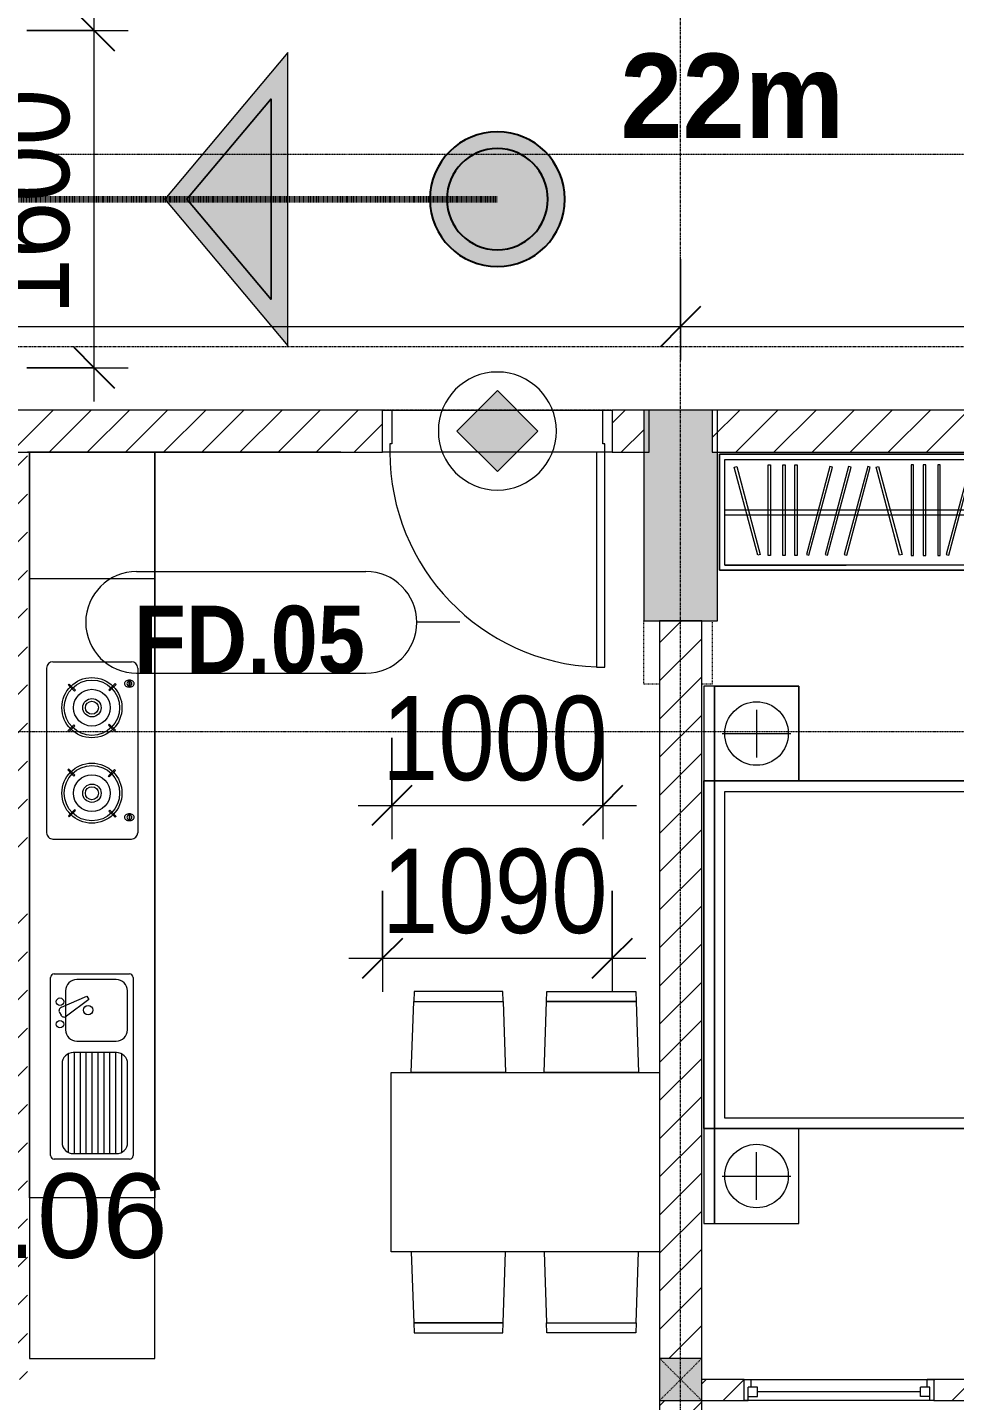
# Model space of a CAD drawing. Header units: millimetres. Extents: x 1591 to 239243, y -15958 to 82755.
# Drawn here: x 159851 to 164251, y 28837 to 35352 of the extents above; entities that cross this region are included whole.
import ezdxf

# ---------------------------------------------------------------- set-up
doc = ezdxf.new("R2010")
doc.units = ezdxf.units.MM
for name, pattern in [('1 NÉT CALL OUT', [6, 3, -3]), ('Dash 1_8_', [6.35, 3.175, -3.175]), ('Dash Dot 3_16_', [7.9375, 4.7625, -1.5875, 0, -1.5875]), ('Dash_2_', [6, 3, -3]), ('Grid Line', [22.225, 12.7, -3.175, 3.175, -3.175])]:
    doc.linetypes.add(name, pattern=pattern)
for name, color, linetype, lineweight in [('0-1', 250, 'Continuous', 5), ('A-ANNO-DIMS', 211, 'Continuous', 9), ('A-ANNO-DIMS-160', 211, 'Continuous', 9), ('A-ANNO-NOTE', 131, 'Continuous', 9), ('A-ANNO-NOTE-1', 131, 'Continuous', 25), ('A-AREA', 32, 'Dash 1_8_', 9), ('A-AREA-IDEN', 2, 'Continuous', 9), ('A-DETL-3', 90, '1 NÉT CALL OUT', 100), ('A-DETL-GENF-2', 10, 'Continuous', 9), ('A-DOOR-3', 10, 'Continuous', 9), ('A-DOOR-FRAM-1', 10, 'Continuous', 9), ('A-DOOR-IDEN', 31, 'Continuous', 9), ('A-FLOR-2', 9, 'Continuous', 9), ('A-GLAZ-1', 254, 'Continuous', 9), ('A-GLAZ-2', 9, 'Continuous', 9), ('A-WALL', 113, 'Continuous', 9), ('A-WALL-1', 253, 'Continuous', 18), ('A-WALL-2', 9, 'Continuous', 9), ('A-WALL-3', 113, 'Continuous', 18), ('A-WALL-PATT-1', 10, 'Continuous', 9), ('A-WALL-PATT-2', 111, 'Continuous', 9), ('G-ANNO-SYMB-1', 111, 'Dash Dot 3_16_', 18), ('G-ANNO-TEXT-2', 142, 'Continuous', 9), ('I-FURN', 30, 'Continuous', 9), ('I-FURN-1', 254, 'Continuous', 9), ('S-COLS', 52, 'Continuous', 9), ('S-COLS-1', 52, 'Continuous', 5), ('S-COLS-2', 250, 'Continuous', 18), ('S-COLS-6', 52, 'Continuous', 18), ('S-COLS-HDLN', 52, 'Dash_2_', 9), ('S-GRID-1', 1, 'Grid Line', 9)]:
    doc.layers.add(name, color=color, linetype=linetype, lineweight=lineweight)
doc.styles.add('Arial_10', font='arial_0.ttf', dxfattribs={"width": 0.95, "height": 400})
doc.styles.add('Arial_9', font='arial_0.ttf', dxfattribs={"height": 400})
doc.styles.add('Arial_B_4', font='arialbd_0.ttf', dxfattribs={"width": 0.9, "height": 320})
doc.styles.add('UTM Avo', font='UTM Avo.ttf', dxfattribs={"width": 0.9, "height": 400})
doc.dimstyles.new('1_Dim_chi_tiet_2_5', dxfattribs={"dimscale": 304.8, "dimtxt": 399.720379, "dimasz": 0.629921, "dimexe": 0.524934, "dimexo": 0.0625, "dimgap": 0.052493, "dimtad": 1, "dimdec": 0, "dimrnd": 5, "dimzin": 0, "dimdsep": 46, "dimtxsty": 'UTM Avo', "dimblk1": 'OBLIQUE', "dimblk2": 'OBLIQUE', "dimsah": 1, "dimcen": 0.09, "dimdle": 0.524934, "dimazin": 0, "dimtfac": 1, "dimtdec": 4, "dimtix": 1, "dimtmove": 0, "dimatfit": 3, "dimfxl": 1.049869, "dimfxlon": 1, "dimtvp": 1, "dimtolj": 1, "dimtzin": 0, "dimarcsym": 2})
doc.dimstyles.new('1_Dim_chi_tiet_2_5_1', dxfattribs={"dimscale": 304.8, "dimtxt": 399.720379, "dimasz": 0.629921, "dimexe": 0.524934, "dimexo": 0.0625, "dimgap": 0.052493, "dimtad": 1, "dimdec": 0, "dimrnd": 5, "dimzin": 0, "dimdsep": 46, "dimtxsty": 'UTM Avo', "dimblk1": 'OBLIQUE', "dimblk2": 'OBLIQUE', "dimsah": 1, "dimcen": 0.09, "dimdle": 0.524934, "dimazin": 0, "dimtfac": 1, "dimtdec": 4, "dimtix": 1, "dimtmove": 0, "dimatfit": 3, "dimfxl": 1.049869, "dimfxlon": 1, "dimtvp": 1, "dimtolj": 1, "dimtzin": 0, "dimarcsym": 2})
pattern_1 = [(45, (0, 0), (-90.50967, 90.50967), [])]
pattern_2 = [(45, (101998.83, 0), (-90.50967, 90.50967), [])]

# ---------------------------------------------------------------- blocks, each defined once
blk = doc.blocks.new('NCV_TKTC_KET CAU_rvt-1-TKCS_MB TẦNG 5')
at = {"layer": 'S-COLS-1'}
blk.add_hatch(color=256, dxfattribs=at).paths.add_polyline_path([(60852.6, 32536.9), (61127.6, 32536.9), (61127.6, 33336.9), (61102.6, 33336.9), (61102.6, 33536.9), (60777.6, 33536.9), (60777.6, 32536.9)])
at = {"layer": 'S-COLS-2'}
for p, q in [((61127.6, 33536.9), (60777.6, 33536.9)), ((60777.6, 33536.9), (60777.6, 32536.9)), ((61127.6, 32536.9), (61127.6, 33536.9)), ((60777.6, 32536.9), (61127.6, 32536.9))]:
    blk.add_line(p, q, dxfattribs=at)
blk = doc.blocks.new('M_Fixed - 900 x 1400-901190-TKCS_MB TẦNG 5')
at = {"layer": 'A-GLAZ-2'}
for p, q in [((-450, 63), (-431, 63)), ((-431, 63), (-431, 0)), ((-431, 44), (-387, 44)), ((-387, 44), (-387, 0)), ((-387, 22), (387, 22)), ((387, 44), (387, 0)), ((431, 44), (387, 44)), ((431, 63), (431, 0)), ((448.9, 63), (431, 63)), ((-450, -37), (-418, -37)), ((-431, 0), (-387, 0)), ((-418, 0), (-418, -37)), ((387, 0), (431, 0)), ((418, 0), (418, -37)), ((450, -37), (418, -37))]:
    blk.add_line(p, q, dxfattribs=at)
blk = doc.blocks.new('GIUONG NGU-2TAB-1600x2000 - GIUONG NGU-2TAB-1600x2000-885815-TKCS_MB TẦNG 5')
at = {"layer": 'I-FURN-1'}
for p, q in [((458.5, 0), (8.5, 0)), ((8.5, 0), (8.5, -50)), ((458.5, -50), (458.5, 0)), ((2108.2, 0), (458.5, 0)), ((458.5, 0), (458.5, -50)), ((458.5, 0), (2108.2, 0)), ((2108.2, -50), (2108.2, 0)), ((458.5, -50), (8.5, -50)), ((8.5, -50), (8.5, -450.3)), ((8.5, -50), (458.5, -50)), ((458.5, -50), (8.5, -50)), ((8.5, -50), (8.5, -450.3)), ((458.5, -450.3), (458.5, -50)), ((2108.2, -50), (458.5, -50)), ((458.5, -50), (458.5, -1938.9)), ((458.5, -50), (2108.2, -50)), ((458.5, -1938.9), (458.5, -50)), ((458.5, -450.3), (458.5, -50)), ((458.5, -50), (2108.2, -50)), ((2558.2, 0), (2108.2, 0)), ((2108.2, 0), (2108.2, -50)), ((2558.2, -50), (2108.2, -50)), ((2108.2, -50), (2108.2, -450.3)), ((2108.2, -1938.9), (2108.2, -50)), ((2108.2, -50), (2558.2, -50)), ((2108.2, -50), (2558.2, -50)), ((2108.2, -450.3), (2108.2, -50)), ((2108.2, -50), (2108.2, -1938.9)), ((2558.2, -50), (2558.2, 0)), ((2558.2, -450.3), (2558.2, -50)), ((2558.2, -50), (2558.2, -450.3)), ((233.5, -86.8), (233.5, -413.5)), ((508.5, -100), (2058.2, -100)), ((508.5, -1938.9), (508.5, -100)), ((2058.2, -100), (2058.2, -1938.9)), ((2333.2, -86.8), (2333.2, -413.5)), ((120.2, -250.2), (346.8, -250.2)), ((2446.5, -250.2), (2219.8, -250.2)), ((8.5, -450.3), (458.5, -450.3)), ((8.5, -450.3), (458.5, -450.3)), ((2108.2, -450.3), (2558.2, -450.3)), ((2558.2, -450.3), (2108.2, -450.3)), ((1997.1, -2000), (569.6, -2000)), ((569.6, -2050), (1997.1, -2050)), ((1997.1, -2050), (569.6, -2050))]:
    blk.add_line(p, q, dxfattribs=at)
for centre in [(233.5, -250.2), (2333.2, -250.2)]:
    blk.add_circle(centre, 150.7, dxfattribs=at)
for centre, radius, start, end in [((569.6, -1938.9), 111.1, 180, 270), ((569.6, -1938.9), 111.1, 180, 270), ((569.6, -1938.9), 61.1, 180, 270), ((1997.1, -1938.9), 111.1, 270, 360), ((1997.1, -1938.9), 61.1, 270, 0), ((1997.1, -1938.9), 111.1, 270, 0)]:
    blk.add_arc(centre, radius, start, end, dxfattribs=at)
blk = doc.blocks.new('TU QUAN AO-SUITE ROOM_3 - TU QUAN AO-SUITE ROOM_3-885817-TKCS_MB TẦNG 5')
at = {"layer": 'I-FURN-1'}
for p, q in [((0, 0), (-550, 0)), ((-550, 0), (-550, -1500)), ((-550, -1500), (-550, 0)), ((-550, 0), (0, 0)), ((0, -1500), (0, 0)), ((0, 0), (0, -1500)), ((-550, -24), (-550, -576)), ((-526, -24), (-24, -24)), ((-526, -1476), (-526, -24)), ((-526, -24), (-526, -600)), ((-287, -24), (-287, -576)), ((-263, -24), (-263, -576)), ((-24, -24), (-24, -1476)), ((-478.3, -181.1), (-61.3, -69.4)), ((-58.2, -80.9), (-475.2, -192.7)), ((-61.3, -69.4), (-58.2, -80.9)), ((-475.2, -192.7), (-478.3, -181.1)), ((-480.1, -229.7), (-50.1, -229.7)), ((-480.1, -241.7), (-480.1, -229.7)), ((-50.1, -241.7), (-480.1, -241.7)), ((-50.1, -229.7), (-50.1, -241.7)), ((-480.1, -299.2), (-50.1, -299.2)), ((-480.1, -311.2), (-480.1, -299.2)), ((-50.1, -311.2), (-480.1, -311.2)), ((-50.1, -299.2), (-50.1, -311.2)), ((-480.1, -356.4), (-50.1, -356.4)), ((-480.1, -368.4), (-480.1, -356.4)), ((-50.1, -368.4), (-480.1, -368.4)), ((-50.1, -356.4), (-50.1, -368.4)), ((-475.2, -411.5), (-478.3, -423.1)), ((-478.3, -423.1), (-61.3, -534.9)), ((-58.2, -523.3), (-475.2, -411.5)), ((-475.2, -500.3), (-478.3, -511.9)), ((-478.3, -511.9), (-61.3, -623.6)), ((-58.2, -612.1), (-475.2, -500.3)), ((-287, -576), (-287, -1476)), ((-263, -576), (-263, -1476)), ((-61.3, -534.9), (-58.2, -523.3)), ((-526, -1476), (-526, -600)), ((-475.2, -591.5), (-478.3, -603.1)), ((-478.3, -603.1), (-61.3, -714.9)), ((-58.2, -703.3), (-475.2, -591.5)), ((-61.3, -623.6), (-58.2, -612.1)), ((-61.3, -714.9), (-58.2, -703.3)), ((-478.3, -853.9), (-61.3, -742.1)), ((-58.2, -753.7), (-475.2, -865.5)), ((-61.3, -742.1), (-58.2, -753.7)), ((-480.1, -908.6), (-480.1, -920.6)), ((-480.1, -908.6), (-480.1, -920.6)), ((-50.1, -908.6), (-480.1, -908.6)), ((-475.2, -865.5), (-478.3, -853.9)), ((-50.1, -920.6), (-50.1, -908.6)), ((-480.1, -920.6), (-50.1, -920.6)), ((-480.1, -965.8), (-480.1, -977.8)), ((-480.1, -965.8), (-480.1, -977.8)), ((-50.1, -965.8), (-480.1, -965.8)), ((-50.1, -977.8), (-50.1, -965.8)), ((-480.1, -977.8), (-50.1, -977.8)), ((-480.1, -1035.3), (-480.1, -1047.3)), ((-480.1, -1035.3), (-480.1, -1047.3)), ((-50.1, -1035.3), (-480.1, -1035.3)), ((-50.1, -1047.3), (-50.1, -1035.3)), ((-480.1, -1047.3), (-50.1, -1047.3)), ((-475.2, -1075.3), (-478.3, -1086.9)), ((-478.3, -1086.9), (-61.3, -1198.6)), ((-58.2, -1187.1), (-475.2, -1075.3)), ((-475.2, -1166.5), (-478.3, -1178.1)), ((-58.2, -1278.3), (-475.2, -1166.5)), ((-478.3, -1178.1), (-61.3, -1289.9)), ((-61.3, -1198.6), (-58.2, -1187.1)), ((-61.3, -1289.9), (-58.2, -1278.3)), ((-480.1, -1320.5), (-480.1, -1332.5)), ((-480.1, -1320.5), (-480.1, -1332.5)), ((-50.1, -1320.5), (-480.1, -1320.5)), ((-480.1, -1332.5), (-50.1, -1332.5)), ((-50.1, -1332.5), (-50.1, -1320.5)), ((-480.1, -1386.9), (-480.1, -1398.9)), ((-480.1, -1386.9), (-480.1, -1398.9)), ((-50.1, -1386.9), (-480.1, -1386.9)), ((-480.1, -1398.9), (-50.1, -1398.9)), ((-50.1, -1398.9), (-50.1, -1386.9)), ((-24, -1476), (-526, -1476)), ((-550, -1500), (0, -1500)), ((0, -1500), (-550, -1500))]:
    blk.add_line(p, q, dxfattribs=at)
blk = doc.blocks.new('HE BEP A - HE BEP A-885794-TKCS_MB TẦNG 5')
at = {"layer": 'I-FURN'}
for p, q in [((765.9, 605.3), (3.5, 605.3)), ((3.5, 605.3), (3.5, 11)), ((765.9, 11), (765.9, 605.3)), ((765.9, 605.3), (4303.5, 605.3)), ((765.9, 11), (765.9, 605.3)), ((3703.5, 605.3), (3703.5, 11)), ((3279.1, 524.2), (2497.5, 524.2)), ((948.4, 131.7), (948.4, 487.8)), ((965.9, 505.3), (1810.5, 505.3)), ((1644.6, 463.3), (1632.2, 456.1)), ((1828, 487.8), (1828, 131.7)), ((2467.5, 494.2), (2467.5, 122.2)), ((3309.1, 494.2), (3309.1, 122.2)), ((975, 397.7), (975, 193.3)), ((975, 391.9), (1455.1, 391.9)), ((979.9, 419.9), (1450.3, 419.9)), ((1401.8, 451.1), (1028.4, 451.1)), ((1455.1, 193.3), (1455.1, 397.7)), ((1747.9, 434.2), (1562.5, 434.2)), ((1706.2, 324.4), (1627.3, 429.4)), ((1670.1, 454.1), (1721.6, 333.3)), ((2578, 421.2), (2573.6, 416.8)), ((2573.6, 416.8), (2602.8, 387.7)), ((2607.1, 392.1), (2578, 421.2)), ((2602.8, 387.7), (2607.1, 392.1)), ((2795.6, 424), (2766.5, 394.9)), ((2766.5, 394.9), (2770.8, 390.5)), ((2770.8, 390.5), (2800, 419.6)), ((2800, 419.6), (2795.6, 424)), ((2976.7, 419.6), (2981.1, 424)), ((3005.8, 390.5), (2976.7, 419.6)), ((2981.1, 424), (3010.2, 394.9)), ((3010.2, 394.9), (3005.8, 390.5)), ((3169.5, 392.1), (3198.6, 421.2)), ((3173.9, 387.7), (3169.5, 392.1)), ((3203, 416.8), (3173.9, 387.7)), ((3198.6, 421.2), (3203, 416.8)), ((975, 363.9), (1455.1, 363.9)), ((975, 335.9), (1455.1, 335.9)), ((1509.1, 380.9), (1509.1, 194.2)), ((1721.6, 333.3), (1706.2, 324.4)), ((1801.3, 194.2), (1801.3, 380.9)), ((975, 307.9), (1455.1, 307.9)), ((975, 279.9), (1455.1, 279.9)), ((975, 251.9), (1455.1, 251.9)), ((975, 223.9), (1455.1, 223.9)), ((975, 195.9), (1455.1, 195.9)), ((2570.9, 199.3), (2600, 228.4)), ((2575.3, 194.9), (2570.9, 199.3)), ((2604.4, 224), (2575.3, 194.9)), ((2600, 228.4), (2604.4, 224)), ((2763.7, 226.8), (2768.1, 231.2)), ((2792.8, 197.7), (2763.7, 226.8)), ((2768.1, 231.2), (2797.2, 202)), ((2797.2, 202), (2792.8, 197.7)), ((3008.5, 231.2), (2979.4, 202)), ((2979.4, 202), (2983.8, 197.7)), ((2983.8, 197.7), (3012.9, 226.8)), ((3012.9, 226.8), (3008.5, 231.2)), ((3176.6, 228.4), (3172.2, 224)), ((3172.2, 224), (3201.4, 194.9)), ((3205.8, 199.3), (3176.6, 228.4)), ((3201.4, 194.9), (3205.8, 199.3)), ((981.5, 167.9), (1448.7, 167.9)), ((1028.4, 139.9), (1401.8, 139.9)), ((1562.5, 140.8), (1747.9, 140.8)), ((2555.1, 133.3), (2555.1, 129.3)), ((2587.6, 133.3), (2555.1, 133.3)), ((2587.6, 129.3), (2587.6, 133.3)), ((3189, 129.3), (3189, 133.3)), ((3189, 133.3), (3221.5, 133.3)), ((3221.5, 133.3), (3221.5, 129.3)), ((1810.5, 114.2), (965.9, 114.2)), ((3279.1, 92.2), (2497.5, 92.2)), ((2555.1, 129.3), (2587.6, 129.3)), ((3221.5, 129.3), (3189, 129.3)), ((3.5, 11), (765.9, 11)), ((4303.5, 11), (765.9, 11))]:
    blk.add_line(p, q, dxfattribs=at)
for centre, radius in [((1589.4, 460.9), 17.8), ((1696.1, 460.9), 17.8), ((2685.4, 309.4), 142.6), ((2685.4, 309.4), 131.3), ((2685.4, 309.4), 87.2), ((3091.2, 309.4), 142.6), ((3091.2, 309.4), 131.3), ((3091.2, 309.4), 87.2), ((1656.3, 327.5), 22.2), ((2685.4, 309.4), 43.6), ((2685.4, 309.4), 30.9), ((3091.2, 309.4), 43.6), ((3091.2, 309.4), 30.9)]:
    blk.add_circle(centre, radius, dxfattribs=at)
for centre, radius, start, end in [((2497.5, 494.2), 30, 90, 180), ((3279.1, 494.2), 30, 360, 90), ((965.9, 487.8), 17.5, 90, 180), ((1641, 440.7), 17.8, 119.9521, 219.46175), ((1653.4, 447.9), 17.8, 20.53791, 119.9521), ((1810.5, 487.8), 17.5, 0, 90), ((1028.4, 397.7), 53.3, 90, 180), ((1401.8, 397.7), 53.3, 360, 90), ((1562.5, 380.9), 53.3, 90, 180), ((1747.9, 380.9), 53.3, 360, 90), ((965.9, 131.7), 17.5, 180, 270), ((1028.4, 193.3), 53.3, 180, 270), ((1401.8, 193.3), 53.3, 270, 360), ((1562.5, 194.2), 53.3, 180, 270), ((1747.9, 194.2), 53.3, 270, 360), ((1810.5, 131.7), 17.5, 270, 360), ((2588.6, 131.7), 33.5, 163.94189, 180), ((2588.6, 131.7), 33.5, 180, 196.05811), ((2580.1, 134.1), 24.7, 145.20397, 163.94189), ((2571.3, 131.3), 11.6, 9.9102, 170.0898), ((2574.8, 137.9), 18.1, 120.79762, 145.20397), ((2571.4, 143.6), 11.5, 90, 120.79762), ((2571.4, 143.6), 11.5, 59.20238, 90), ((2568, 137.9), 18.1, 34.79603, 59.20238), ((2562.6, 134.1), 24.7, 16.05811, 34.79603), ((2554.1, 131.7), 33.5, 0, 16.05811), ((2554.1, 131.7), 33.5, 343.94189, 0), ((3222.5, 131.7), 33.5, 163.94189, 180), ((3222.5, 131.7), 33.5, 180, 196.05811), ((3214, 134.1), 24.7, 145.20397, 163.94189), ((3208.7, 137.9), 18.1, 120.79762, 145.20397), ((3205.3, 131.3), 11.6, 9.9102, 170.0898), ((3205.3, 143.6), 11.5, 90, 120.79762), ((3205.3, 143.6), 11.5, 59.20238, 90), ((3201.9, 137.9), 18.1, 34.79603, 59.20238), ((3196.5, 134.1), 24.7, 16.05811, 34.79603), ((3188, 131.7), 33.5, 0, 16.05811), ((3188, 131.7), 33.5, 343.94189, 0), ((2497.5, 122.2), 30, 180, 270), ((2580.1, 129.2), 24.7, 196.05811, 214.79603), ((2571.3, 131.3), 11.6, 189.71775, 350.28225), ((2574.8, 125.5), 18.1, 214.79603, 239.20238), ((2571.4, 119.8), 11.5, 239.20238, 270), ((2571.4, 119.8), 11.5, 270, 300.79762), ((2568, 125.5), 18.1, 300.79762, 325.20397), ((2562.6, 129.2), 24.7, 325.20397, 343.94189), ((3214, 129.2), 24.7, 196.05811, 214.79603), ((3208.7, 125.5), 18.1, 214.79603, 239.20238), ((3205.3, 131.3), 11.6, 189.71775, 350.28225), ((3205.3, 119.8), 11.5, 239.20238, 270), ((3205.3, 119.8), 11.5, 270, 300.79762), ((3201.9, 125.5), 18.1, 300.79762, 325.20397), ((3196.5, 129.2), 24.7, 325.20397, 343.94189), ((3279.1, 122.2), 30, 270, 360)]:
    blk.add_arc(centre, radius, start, end, dxfattribs=at)
at = {"layer": 'I-FURN-1'}
for p, q in [((4303.5, 605.3), (3.5, 605.3)), ((3.5, 605.3), (3.5, 11)), ((3.5, 11), (4303.5, 11))]:
    blk.add_line(p, q, dxfattribs=at)
blk = doc.blocks.new('RES_BAN AN 1 - RES_BAN AN 1-V45-TKCS_MB TẦNG 5')
at = {"layer": 'I-FURN-1'}
for p, q in [((-425, 1275), (425, 1275)), ((-425, 1.8), (-425, 1275)), ((425, 1275), (425, 1.8)), ((-425, 1180), (-761.9, 1168.8)), ((-425, 732.5), (-425, 1180)), ((425, 1180), (761.9, 1168.8)), ((425, 732.5), (425, 1180)), ((-761.9, 1168.8), (-809.6, 1167.2)), ((-809.6, 1167.2), (-809.6, 745.3)), ((-761.9, 1168.8), (-761.9, 743.8)), ((-761.9, 743.8), (-761.9, 1168.8)), ((761.9, 1168.8), (761.9, 743.8)), ((761.9, 1168.8), (761.9, 743.8)), ((809.6, 1167.2), (761.9, 1168.8)), ((809.6, 745.3), (809.6, 1167.2)), ((-809.6, 745.3), (-761.9, 743.8)), ((-761.9, 743.8), (-425, 732.5)), ((761.9, 743.8), (425, 732.5)), ((761.9, 743.8), (809.6, 745.3)), ((-809.6, 536.9), (-761.9, 538.5)), ((-809.6, 115.1), (-809.6, 536.9)), ((-425, 549.7), (-761.9, 538.5)), ((-761.9, 538.5), (-761.9, 113.5)), ((-761.9, 538.5), (-761.9, 113.5)), ((-425, 102.3), (-425, 549.7)), ((425, 549.7), (761.9, 538.5)), ((425, 102.3), (425, 549.7)), ((761.9, 538.5), (761.9, 113.5)), ((761.9, 538.5), (809.6, 536.9)), ((761.9, 113.5), (761.9, 538.5)), ((809.6, 536.9), (809.6, 115.1)), ((-761.9, 113.5), (-809.6, 115.1)), ((-761.9, 113.5), (-425, 102.3)), ((761.9, 113.5), (425, 102.3)), ((809.6, 115.1), (761.9, 113.5))]:
    blk.add_line(p, q, dxfattribs=at)
blk = doc.blocks.new('NCV_TKTC_TANG 5_rvt-1-TKCS_MB TẦNG 5')
at = {"layer": 'A-WALL-PATT-1'}
h = blk.add_hatch(dxfattribs=at)
h.set_pattern_fill('FP_1', color=256, style=0, pattern_type=2)
h.set_pattern_definition(pattern_1)
h.paths.add_polyline_path([(57752.6, 28936.9), (57852.6, 28936.9), (57852.6, 31236.9), (57752.6, 31236.9), (57752.6, 29025.6)])
h.paths.add_polyline_path([(57757.3, 31336.9), (57852.6, 31336.9), (57852.6, 33336.9), (57752.6, 33336.9), (57752.6, 31336.9)])
h = blk.add_hatch(dxfattribs=at)
h.set_pattern_fill('FP_1', color=256, style=0, pattern_type=2)
h.set_pattern_definition(pattern_1)
h.paths.add_polyline_path([(64254.2, 28836.9), (64254.2, 28936.9), (63954.6, 28936.9), (63954.6, 28836.9), (64175.6, 28836.9)])
h.paths.add_polyline_path([(65852.6, 28836.9), (65852.6, 28936.9), (65054.2, 28936.9), (65054.2, 28836.9), (65787.6, 28836.9)])
h.paths.add_polyline_path([(63054.6, 28836.9), (63054.6, 28936.9), (62752.6, 28936.9), (62752.6, 28836.9)])
h.paths.add_polyline_path([(62154.6, 28836.9), (62552.6, 28836.9), (62552.6, 28936.9), (62154.6, 28936.9)])
h.paths.add_polyline_path([(61052.6, 28836.9), (61254.6, 28836.9), (61254.6, 28936.9), (61052.6, 28936.9)])
at = {"layer": 'A-FLOR-2'}
for p, q in [((57862.6, 33336.9), (57852.6, 33336.9)), ((58456.9, 33336.9), (57862.6, 33336.9)), ((59339.5, 33336.9), (58456.9, 33336.9)), ((60592.6, 33336.9), (59572.6, 33336.9))]:
    blk.add_line(p, q, dxfattribs=at)
at = {"layer": 'A-WALL-1'}
for p, q in [((61254.6, 28936.9), (61052.6, 28936.9)), ((61254.6, 28836.9), (61254.6, 28936.9)), ((62552.6, 28936.9), (62154.6, 28936.9)), ((62154.6, 28936.9), (62154.6, 28836.9)), ((61052.6, 28836.9), (61254.6, 28836.9)), ((62154.6, 28836.9), (62552.6, 28836.9))]:
    blk.add_line(p, q, dxfattribs=at)
at = {"layer": 'A-WALL-2'}
for p, q in [((61254.6, 28936.9), (62154.6, 28936.9)), ((62154.6, 28836.9), (61254.6, 28836.9))]:
    blk.add_line(p, q, dxfattribs=at)
at = {"layer": 'A-GLAZ-1', "rotation": 180}
blk.add_blockref('M_Fixed - 900 x 1400-901190-TKCS_MB TẦNG 5', (61704.6, 28899.9), dxfattribs=at)
at = {"layer": 'I-FURN-1'}
for name, p, rotation in [('HE BEP A - HE BEP A-885794-TKCS_MB TẦNG 5', (58467.9, 29033.4), 90.00000000000026), ('TU QUAN AO-SUITE ROOM_3 - TU QUAN AO-SUITE ROOM_3-885817-TKCS_MB TẦNG 5', (61137.6, 33326.9), 89.9999999999998), ('GIUONG NGU-2TAB-1600x2000 - GIUONG NGU-2TAB-1600x2000-885815-TKCS_MB TẦNG 5', (61062.6, 29668.6), 90.00000000000065), ('RES_BAN AN 1 - RES_BAN AN 1-V45-TKCS_MB TẦNG 5', (60854.3, 29968.2), 90.00000000000026)]:
    blk.add_blockref(name, p, dxfattribs=dict(at, rotation=rotation))
blk = doc.blocks.new('G1_SOF - BO TRU - 200x200-3055083-TKCS_MB TẦNG 5')
at = {"layer": 'S-COLS'}
blk.add_hatch(color=256, dxfattribs=at).paths.add_polyline_path([(100, -100), (100, 100), (-100, 100), (-100, -100), (8.4, -100)])
at = {"layer": 'S-COLS-6'}
for p, q in [((100, 100), (-100, 100)), ((-100, 100), (-100, -100)), ((100, -100), (100, 100)), ((-100, -100), (100, -100))]:
    blk.add_line(p, q, dxfattribs=at)
at = {"layer": 'S-COLS-HDLN'}
for p, q in [((100, 100), (-100, -100)), ((-100, 100), (100, -100))]:
    blk.add_line(p, q, dxfattribs=at)
blk = doc.blocks.new('FD_05 - FD_05-1000x2200mm-835433-TKCS_MB TẦNG 5')
at = {"layer": 'A-DETL-GENF-2'}
for p, q in [((510, -100), (470, -100)), ((470, -100), (470, -1120)), ((510, -1120), (510, -100)), ((470, -1120), (510, -1120))]:
    blk.add_line(p, q, dxfattribs=at)
blk.add_arc((510, -100), 1020, 180, 267.75253, dxfattribs=at)
at = {"layer": 'A-DOOR-FRAM-1'}
for p, q in [((-545, 100), (-500, 100)), ((-545, -100), (-545, 100)), ((-500, 100), (-500, -60)), ((500, 100), (545, 100)), ((500, -60), (500, 100)), ((545, 100), (545, -100)), ((-500, -60), (-510, -60)), ((-510, -60), (-510, -100)), ((510, -60), (500, -60)), ((510, -100), (510, -60)), ((-510, -100), (-545, -100)), ((545, -100), (510, -100))]:
    blk.add_line(p, q, dxfattribs=at)
blk = doc.blocks.new('DIMBLOCK105-TKCS_MB TẦNG 5')
at = {"layer": 'A-ANNO-DIMS-160'}
for p, q in [((161536.4, 31255.6), (161536.4, 30775.6)), ((161536.4, 30935.6), (161536.4, 31255.6)), ((162626.4, 31255.6), (162626.4, 30775.6)), ((162626.4, 30935.6), (162626.4, 31255.6)), ((161376.4, 30935.6), (162786.4, 30935.6))]:
    blk.add_line(p, q, dxfattribs=at)
at = {"layer": 'A-ANNO-DIMS-160', "lineweight": 25}
for p, q in [((161536.4, 30935.6), (161632.4, 31031.6)), ((162626.4, 30935.6), (162722.4, 31031.6)), ((161536.4, 30935.6), (161440.4, 30839.6)), ((162626.4, 30935.6), (162530.4, 30839.6))]:
    blk.add_line(p, q, dxfattribs=at)
at = {"layer": 'A-ANNO-DIMS-160', "color": 0, "insert": (161533.6, 31455.2), "char_height": 400, "width": 1314.636, "attachment_point": 1, "line_spacing_factor": 1.110334, "style": 'UTM Avo'}
blk.add_mtext('1090', dxfattribs=at)
blk = doc.blocks.new('_Oblique')
at = {"color": 0, "linetype": 'ByBlock', "lineweight": -2}
blk.add_line((-0.5, -0.5), (0.5, 0.5), dxfattribs=at)
blk = doc.blocks.new('DIMBLOCK149-TKCS_MB TẦNG 5')
at = {"layer": 'A-ANNO-DIMS-160'}
for p, q in [((160168.6, 33577.1), (160168.6, 35497.1)), ((159848.6, 35337.1), (160328.6, 35337.1)), ((160168.6, 35337.1), (159848.6, 35337.1)), ((159848.6, 33737.1), (160328.6, 33737.1)), ((160168.6, 33737.1), (159848.6, 33737.1))]:
    blk.add_line(p, q, dxfattribs=at)
at = {"layer": 'A-ANNO-DIMS-160', "lineweight": 25}
for p, q in [((160168.6, 35337.1), (160072.6, 35433.1)), ((160168.6, 35337.1), (160264.6, 35241.1)), ((160168.6, 33737.1), (160072.6, 33833.1)), ((160168.6, 33737.1), (160264.6, 33641.1))]:
    blk.add_line(p, q, dxfattribs=at)
at = {"layer": 'A-ANNO-DIMS-160', "color": 0, "insert": (159649, 33989.4), "char_height": 400, "width": 1314.636, "attachment_point": 1, "rotation": 90, "line_spacing_factor": 1.110334, "style": 'UTM Avo'}
blk.add_mtext('1600', dxfattribs=at)
blk = doc.blocks.new('DIMBLOCK151-TKCS_MB TẦNG 5')
at = {"layer": 'A-ANNO-DIMS-160'}
for p, q in [((161581.4, 31981.1), (161581.4, 31501.1)), ((161581.4, 31661.1), (161581.4, 31981.1)), ((162581.4, 31981.1), (162581.4, 31501.1)), ((162581.4, 31661.1), (162581.4, 31981.1)), ((161421.4, 31661.1), (162741.4, 31661.1))]:
    blk.add_line(p, q, dxfattribs=at)
at = {"layer": 'A-ANNO-DIMS-160', "lineweight": 25}
for p, q in [((161581.4, 31661.1), (161677.4, 31757.1)), ((162581.4, 31661.1), (162677.4, 31757.1)), ((161581.4, 31661.1), (161485.4, 31565.1)), ((162581.4, 31661.1), (162485.4, 31565.1))]:
    blk.add_line(p, q, dxfattribs=at)
at = {"layer": 'A-ANNO-DIMS-160', "color": 0, "insert": (161533.6, 32180.7), "char_height": 400, "width": 1314.636, "attachment_point": 1, "line_spacing_factor": 1.110334, "style": 'UTM Avo'}
blk.add_mtext('1000', dxfattribs=at)
blk = doc.blocks.new('STN_Door Tag - STN_Door Tag-1788670-TKCS_MB TẦNG 5')
at = {"layer": 'A-DOOR-IDEN'}
for p, q in [((-3.37, 1.495), (3.431, 1.495)), ((-3.37, -1.524), (3.431, -1.524))]:
    blk.add_line(p, q, dxfattribs=at)
for centre, start, end in [((-3.37, -0.015), 90, 270), ((3.431, -0.015), 270, 90)]:
    blk.add_arc(centre, 1.509, start, end, dxfattribs=at)
blk = doc.blocks.new('DIMBLOCK256-TKCS_MB TẦNG 5')
at = {"layer": 'A-ANNO-DIMS-160'}
for p, q in [((154751.4, 34253.5), (154751.4, 33773.5)), ((154751.4, 33933.5), (154751.4, 34253.5)), ((162951.4, 34253.5), (162951.4, 33773.5)), ((162951.4, 33933.5), (162951.4, 34253.5)), ((154751.4, 33933.5), (162951.4, 33933.5))]:
    blk.add_line(p, q, dxfattribs=at)
at = {"layer": 'A-ANNO-DIMS-160', "lineweight": 25}
for p, q in [((154751.4, 33933.5), (154847.4, 34029.5)), ((162951.4, 33933.5), (163047.4, 34029.5)), ((154751.4, 33933.5), (154655.4, 33837.5)), ((162951.4, 33933.5), (162855.4, 33837.5))]:
    blk.add_line(p, q, dxfattribs=at)
at = {"layer": 'A-ANNO-DIMS-160', "color": 0, "insert": (158303.6, 34453.1), "char_height": 400, "width": 1314.636, "attachment_point": 1, "line_spacing_factor": 1.110334, "style": 'UTM Avo'}
blk.add_mtext('8200', dxfattribs=at)
blk = doc.blocks.new('DIMBLOCK257-TKCS_MB TẦNG 5')
at = {"layer": 'A-ANNO-DIMS-160'}
for p, q in [((162951.4, 34253.5), (162951.4, 33773.5)), ((162951.4, 33933.5), (162951.4, 34253.5)), ((171151.4, 34253.5), (171151.4, 33773.5)), ((171151.4, 33933.5), (171151.4, 34253.5)), ((162951.4, 33933.5), (171151.4, 33933.5))]:
    blk.add_line(p, q, dxfattribs=at)
at = {"layer": 'A-ANNO-DIMS-160', "lineweight": 25}
for p, q in [((162951.4, 33933.5), (163047.4, 34029.5)), ((171151.4, 33933.5), (171247.4, 34029.5)), ((162951.4, 33933.5), (162855.4, 33837.5)), ((171151.4, 33933.5), (171055.4, 33837.5))]:
    blk.add_line(p, q, dxfattribs=at)
at = {"layer": 'A-ANNO-DIMS-160', "color": 0, "insert": (166503.6, 34453.1), "char_height": 400, "width": 1314.636, "attachment_point": 1, "line_spacing_factor": 1.110334, "style": 'UTM Avo'}
blk.add_mtext('8200', dxfattribs=at)
blk = doc.blocks.new('HDNDCT_GHI CHÚ CỬA CHỐNG CHÁY EI30 - HDNDCT_GHI CHÚ CỬA CHỐNG CHÁY EI30-2461928-TKCS_MB TẦNG 5')
at = {"layer": 'A-ANNO-NOTE'}
blk.add_hatch(color=256, dxfattribs=at).paths.add_polyline_path([(-1.2, 0), (0, 1.2), (1.2, 0), (0, -1.2)])
for p, q in [((0, 1.2), (-1.2, 0)), ((1.2, 0), (0, 1.2)), ((-1.2, 0), (0, -1.2)), ((0, -1.2), (1.2, 0))]:
    blk.add_line(p, q, dxfattribs=at)
for start, end in [(360, 180), (180, 360)]:
    blk.add_arc((0, 0), 1.75, start, end, dxfattribs=at)
blk = doc.blocks.new('HDNDCT_DIEM THOAT HIEM XA NHAT - HDNDCT_DIEM THOAT HIEM XA NHAT-1614703-TKCS_MB TẦNG 5')
at = {"layer": 'A-ANNO-NOTE'}
h = blk.add_hatch(color=256, dxfattribs=at)
edge = h.paths.add_edge_path()
edge.add_arc((0, 0), 2, 0, 180)
edge.add_arc((0, 0), 2, 180, 360)
edge = h.paths.add_edge_path()
edge.add_arc((0, 0), 1.5, 180, 360)
edge.add_arc((0, 0), 1.5, 360, 540)
h = blk.add_hatch(color=256, dxfattribs=at)
edge = h.paths.add_edge_path()
edge.add_arc((0, 0), 1.5, 0, 180)
edge.add_arc((0, 0), 1.5, 180, 360)
at = {"layer": 'A-ANNO-NOTE-1'}
for radius, start, end in [(2, 360, 180), (1.5, 0, 180), (1.5, 360, 180), (2, 180, 360), (1.5, 180, 0), (1.5, 180, 360)]:
    blk.add_arc((0, 0), radius, start, end, dxfattribs=at)
blk = doc.blocks.new('HDNDCT_MŨI TÊN THOÁT HIỂM - HDNDCT_MŨI TÊN THOÁT HIỂM-1614704-TKCS_MB TẦNG 5')
at = {"layer": 'A-ANNO-NOTE'}
h = blk.add_hatch(color=256, dxfattribs=at)
h.paths.add_polyline_path([(-3.153, 0), (0.5, 4.353), (0.5, -4.353)])
h.paths.add_polyline_path([(-2.5, 0), (0, -2.979), (0, 2.979)])
blk.add_hatch(color=256, dxfattribs=at).paths.add_polyline_path([(0, 2.979), (0, -2.979), (-2.5, 0)])
for p, q in [((0.5, 4.353), (-3.153, 0)), ((0.5, -4.353), (0.5, 4.353)), ((-2.5, 0), (0, 2.979)), ((0, 2.979), (-2.5, 0)), ((0, 2.979), (0, -2.979)), ((0, -2.979), (0, 2.979)), ((-3.153, 0), (0.5, -4.353)), ((0, -2.979), (-2.5, 0)), ((-2.5, 0), (0, -2.979))]:
    blk.add_line(p, q, dxfattribs=at)

msp = doc.modelspace()

# ---------------------------------------------------------------- hatches: boundary and pattern name
at = {"layer": 'A-WALL-PATT-2'}
h = msp.add_hatch(dxfattribs=at)
h.set_pattern_fill('FP_1', color=256, style=0, pattern_type=2)
h.set_pattern_definition(pattern_2)
h.paths.add_polyline_path([(161536.4, 33336.9), (161536.4, 33536.9), (158651.4, 33536.9), (158651.4, 33336.9), (161338.3, 33336.9)])
h.paths.add_polyline_path([(162776.4, 33336.9), (162776.4, 33536.9), (162626.4, 33536.9), (162626.4, 33336.9)])
h.paths.add_polyline_path([(157851.4, 33336.9), (158451.4, 33336.9), (158451.4, 33536.9), (154901.4, 33536.9), (154901.4, 33336.9), (157791.7, 33336.9)])
h = msp.add_hatch(dxfattribs=at)
h.set_pattern_fill('FP_1', color=256, style=0, pattern_type=2)
h.set_pattern_definition(pattern_2)
h.paths.add_polyline_path([(166125.7, 33336.9), (167851.7, 33336.9), (167851.7, 33536.9), (163101.4, 33536.9), (163101.4, 33336.9), (166060.5, 33336.9)])
h.paths.add_polyline_path([(169736.4, 33336.9), (169736.4, 33536.9), (168051.7, 33536.9), (168051.7, 33336.9), (169398.4, 33336.9)])
h.paths.add_polyline_path([(170976.4, 33336.9), (170976.4, 33536.9), (170826.4, 33536.9), (170826.4, 33336.9)])
h = msp.add_hatch(dxfattribs=at)
h.set_pattern_fill('FP_1', color=256, style=0, pattern_type=2)
h.set_pattern_definition(pattern_2)
h.paths.add_polyline_path([(163051.4, 25336.9), (163051.4, 28836.9), (162851.4, 28836.9), (162851.4, 25336.9), (162950.3, 25336.9)])
h.paths.add_polyline_path([(162950.3, 29036.9), (163051.4, 29036.9), (163051.4, 32536.9), (162851.4, 32536.9), (162851.4, 29036.9), (162915.3, 29036.9)])

# ---------------------------------------------------------------- linework, layer by layer
at = {"layer": 'A-AREA'}
for p, q in [((162776.4, 32236.9), (162776.4, 32536.9)), ((163101.4, 32536.9), (163101.4, 32236.9)), ((162851.4, 32236.9), (162776.4, 32236.9)), ((163101.4, 32236.9), (163051.4, 32236.9))]:
    msp.add_line(p, q, dxfattribs=at)
at = {"layer": 'A-DETL-3'}
msp.add_line((153881.4, 34537.4), (162081.4, 34537.4), dxfattribs=at)
at = {"layer": 'A-DOOR-IDEN'}
msp.add_line((161903.4, 32531.1), (161699, 32531.1), dxfattribs=at)
at = {"layer": 'A-WALL'}
for p, q in [((161581.4, 33536.9), (162581.4, 33536.9)), ((162591.4, 33336.9), (161571.4, 33336.9))]:
    msp.add_line(p, q, dxfattribs=at)
at = {"layer": 'A-WALL-3'}
for p, q in [((161536.4, 33536.9), (158651.4, 33536.9)), ((162801.4, 33536.9), (162626.4, 33536.9)), ((162801.4, 33336.9), (162801.4, 33536.9)), ((167851.7, 33536.9), (163101.4, 33536.9)), ((163101.4, 33536.9), (163101.4, 33336.9)), ((158651.4, 33336.9), (161536.4, 33336.9)), ((162626.4, 33336.9), (162801.4, 33336.9)), ((163101.4, 33336.9), (167851.7, 33336.9)), ((162851.4, 32536.9), (162851.4, 29036.9)), ((163051.4, 32536.9), (162851.4, 32536.9)), ((163051.4, 29036.9), (163051.4, 32536.9)), ((162851.4, 28836.9), (162851.4, 25336.9)), ((163051.4, 25336.9), (163051.4, 28836.9))]:
    msp.add_line(p, q, dxfattribs=at)
at = {"layer": 'G-ANNO-SYMB-1'}
for p, q in [((130746.6, 34751.5), (236925.7, 34751.5)), ((130746.6, 32011.5), (236925.7, 32011.5))]:
    msp.add_line(p, q, dxfattribs=at)
at = {"layer": 'S-GRID-1'}
for p, q in [((162951.4, 19118.3), (162951.4, 76659.6)), ((227946.4, 33836.9), (138442.9, 33836.9)), ((229978.4, 33536.9), (136410.9, 33536.9))]:
    msp.add_line(p, q, dxfattribs=at)

# ---------------------------------------------------------------- block references
at = {"layer": '0-1'}
for name in ['NCV_TKTC_KET CAU_rvt-1-TKCS_MB TẦNG 5', 'NCV_TKTC_TANG 5_rvt-1-TKCS_MB TẦNG 5']:
    msp.add_blockref(name, (101998.8, 0), dxfattribs=at)
at = {"layer": 'A-ANNO-NOTE', "xscale": 160, "yscale": 160, "zscale": 160}
for name, p in [('HDNDCT_MŨI TÊN THOÁT HIỂM - HDNDCT_MŨI TÊN THOÁT HIỂM-1614704-TKCS_MB TẦNG 5', (161007.8, 34537.4)), ('HDNDCT_DIEM THOAT HIEM XA NHAT - HDNDCT_DIEM THOAT HIEM XA NHAT-1614703-TKCS_MB TẦNG 5', (162081.4, 34537.4)), ('HDNDCT_GHI CHÚ CỬA CHỐNG CHÁY EI30 - HDNDCT_GHI CHÚ CỬA CHỐNG CHÁY EI30-2461928-TKCS_MB TẦNG 5', (162081.4, 33437.4))]:
    msp.add_blockref(name, p, dxfattribs=at)
at = {"layer": 'A-DOOR-3'}
msp.add_blockref('FD_05 - FD_05-1000x2200mm-835433-TKCS_MB TẦNG 5', (162081.4, 33436.9), dxfattribs=at)
at = {"layer": 'A-DOOR-IDEN', "xscale": 159.9999999999999, "yscale": 159.9999999999999, "zscale": 159.9999999999999}
msp.add_blockref('STN_Door Tag - STN_Door Tag-1788670-TKCS_MB TẦNG 5', (160908.6, 32531.8), dxfattribs=at)
at = {"layer": 'S-COLS'}
msp.add_blockref('G1_SOF - BO TRU - 200x200-3055083-TKCS_MB TẦNG 5', (162951.4, 28936.9), dxfattribs=at)

# ---------------------------------------------------------------- texts
at = {"layer": 'A-AREA-IDEN', "insert": (159399.1, 29508.1), "char_height": 400, "width": 2233.6, "attachment_point": 8, "line_spacing_factor": 0.936439, "style": 'Arial_9'}
msp.add_mtext('\\pt8,16,24,32,40,48,56,64,72,80,88,96,104,112,120,128,136,144,152,160,168,176,184,192,200,208,216,224,232,240,248,256;A2.05.06', dxfattribs=at)
at = {"layer": 'A-DOOR-IDEN', "insert": (160905.3, 32446.4), "char_height": 320, "width": 1124.64, "attachment_point": 5, "line_spacing_factor": 0.936439, "style": 'Arial_B_4'}
msp.add_mtext('\\pt7.2,14.4,21.6,28.8,36,43.2,50.4,57.6,64.8,72,79.2,86.4,93.6,100.8,108,115.2,122.4,129.6,136.8,144,151.2,158.4,165.6,172.8,180,187.2,194.4,201.6,208.8,216,223.2,230.4;FD.05', dxfattribs=at)
at = {"layer": 'G-ANNO-TEXT-2', "insert": (163196.2, 35028.4), "char_height": 400, "width": 1437.92, "attachment_point": 5, "line_spacing_factor": 0.936439, "style": 'Arial_10'}
msp.add_mtext('\\pt1824,3648,5472,7296,9120,10944,12768,14592,16416,18240,20064,21888,23712,25536,27360,29184,31008,32832,34656,36480,38304,40128,41952,43776,45600,47424,49248,51072,52896,54720,56544,58368;{\\fArial|b1|i0|c0|p34;22m}', dxfattribs=at)

# ---------------------------------------------------------------- dimensions: what is measured, and where the dimension line sits
at = {"layer": 'A-ANNO-DIMS'}
dim = msp.add_linear_dim(base=(160168.6, 35337.1), p1=(159848.6, 33737.1), p2=(159848.6, 35337.1), angle=90, dimstyle='1_Dim_chi_tiet_2_5', override={"dimpost": '<>', "dimfxl": 1600}, dxfattribs=at)
dim.commit()
dim.dimension.update_dxf_attribs({"geometry": 'DIMBLOCK149-TKCS_MB TẦNG 5', "text_midpoint": (159945.6, 34537.1)})
for base, p1, p2, dimstyle, override, picture, middle in [((162951.4, 33933.5), (154751.4, 34253.5), (162951.4, 34253.5), '1_Dim_chi_tiet_2_5_1', {"dimpost": '<>', "dimfxl": 8200}, 'DIMBLOCK256-TKCS_MB TẦNG 5', (158851.4, 34156.5)), ((171151.4, 33933.5), (162951.4, 34253.5), (171151.4, 34253.5), '1_Dim_chi_tiet_2_5_1', {"dimpost": '<>', "dimfxl": 8200}, 'DIMBLOCK257-TKCS_MB TẦNG 5', (167051.4, 34156.5)), ((162581.4, 31661.1), (161581.4, 31981.1), (162581.4, 31981.1), '1_Dim_chi_tiet_2_5', {"dimpost": '<>', "dimfxl": 1000}, 'DIMBLOCK151-TKCS_MB TẦNG 5', (162081.4, 31884.1)), ((162626.4, 30935.6), (161536.4, 31255.6), (162626.4, 31255.6), '1_Dim_chi_tiet_2_5', {"dimpost": '<>', "dimfxl": 1090}, 'DIMBLOCK105-TKCS_MB TẦNG 5', (162081.4, 31158.6))]:
    dim = msp.add_linear_dim(base=base, p1=p1, p2=p2, dimstyle=dimstyle, override=override, dxfattribs=at)
    dim.commit()
    dim.dimension.update_dxf_attribs({"geometry": picture, "text_midpoint": middle})

doc.saveas('drawing.dxf')
